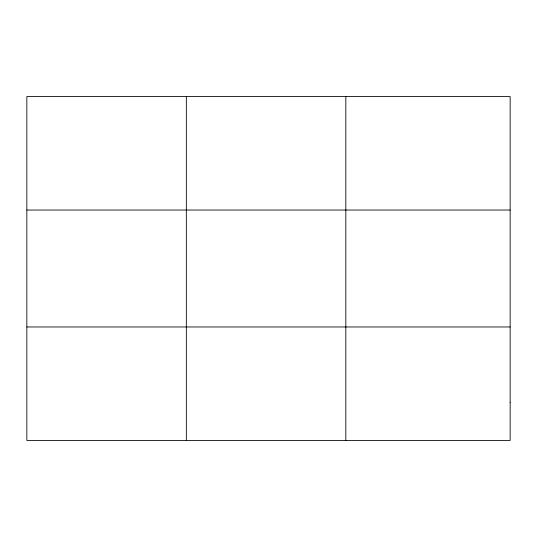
<?xml version="1.0" encoding="UTF-8"?>
<svg xmlns="http://www.w3.org/2000/svg" width="537" height="537" viewBox="0 0 537 537"><rect width="100%" height="100%" fill="white"/><g stroke="black" fill="none" stroke-linecap="round" stroke-linejoin="round"><path stroke-width="0.81" d="M186.339 96.539L186.339 440.461M345.828 96.539L345.828 440.461M26.85 210.034L510.15 210.034M26.85 326.966L510.15 326.966M510.15 402.629L510.15 440.461L26.85 440.461L26.85 96.539L510.15 96.539L510.15 402.629"/></g></svg>
